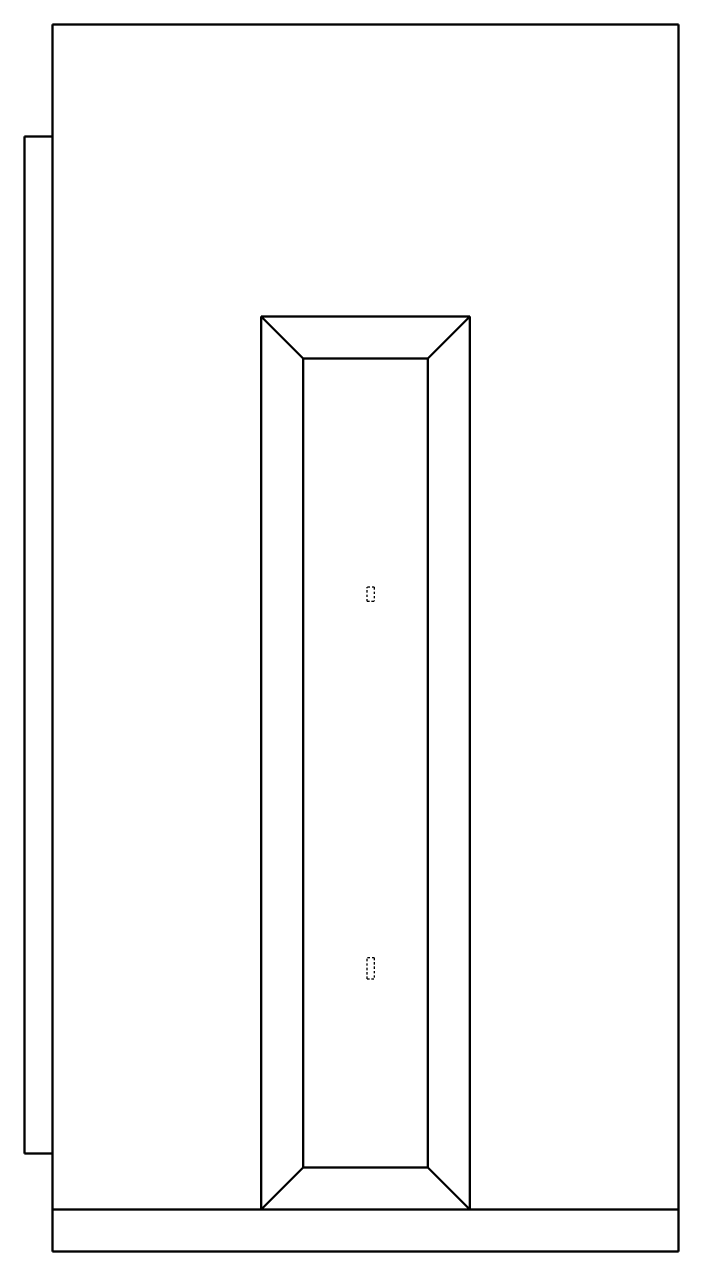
# Model space of a CAD drawing. Header units: millimetres. Extents: x -155 to 142, y 0 to 557.
import ezdxf

# ---------------------------------------------------------------- set-up
doc = ezdxf.new("R2010")
doc.units = ezdxf.units.MM
doc.linetypes.add('Dashed', pattern=[2, 1, -1])
doc.layers.add('AM_0', color=7, linetype='Continuous', lineweight=50)
doc.layers.add('AM_9', color=6, linetype='Dashed', lineweight=25)

# ---------------------------------------------------------------- blocks, each defined once
blk = doc.blocks.new('1_RKF09BVJU9_PART5_0_in_RKF09BVJU9_2')
at = {"layer": 'AM_0'}
for p, q in [((-142.08125, 0), (-142.08125, 19.05)), ((142.08125, 19.05), (142.08125, 0)), ((-142.08125, 0), (142.08125, 0))]:
    blk.add_line(p, q, dxfattribs=at)
blk = doc.blocks.new('2_RKF09BVJU9_PART4_0_in_RKF09BVJU9_2')
at = {"layer": 'AM_0'}
for p, q in [((-154.78125, 44.45), (-154.78125, 506.4125)), ((-142.08125, 506.4125), (-154.78125, 506.4125)), ((-154.78125, 44.45), (-142.08125, 44.45))]:
    blk.add_line(p, q, dxfattribs=at)
blk = doc.blocks.new('3_RKF09BVJU9_PART3_0_in_RKF09BVJU9_2')
at = {"layer": 'AM_9'}
for p, q in [((3.96875, 301.625), (0.79375, 301.625)), ((0.79375, 295.275), (0.79375, 301.625)), ((3.96875, 301.625), (3.96875, 295.275)), ((0.79375, 295.275), (3.96875, 295.275))]:
    blk.add_line(p, q, dxfattribs=at)
blk = doc.blocks.new('4_RKF09BVJU9_PART2_0_in_RKF09BVJU9_2')
at = {"layer": 'AM_9'}
for p, q in [((3.96875, 133.35), (0.79375, 133.35)), ((0.79375, 123.825), (0.79375, 133.35)), ((3.96875, 133.35), (3.96875, 123.825)), ((0.79375, 123.825), (3.96875, 123.825))]:
    blk.add_line(p, q, dxfattribs=at)
blk = doc.blocks.new('5_RKF09BVJU9_PART1_0_in_RKF09BVJU9_2')
at = {"layer": 'AM_0'}
for p, q in [((-142.08, 557.21), (142.08, 557.21)), ((142.08, 19.05), (142.08, 557.21)), ((-142.08, 557.21), (-142.08, 19.05)), ((-47.36, 19.05), (-47.36, 424.66)), ((-47.36, 424.66), (47.36, 424.66)), ((-28.31, 405.61), (-47.36, 424.66)), ((47.36, 424.66), (28.31, 405.61)), ((47.36, 424.66), (47.36, 19.05)), ((-28.31, 405.61), (-28.31, 38.1)), ((28.31, 405.61), (-28.31, 405.61)), ((28.31, 38.1), (28.31, 405.61)), ((-47.36, 19.05), (-28.31, 38.1)), ((-28.31, 38.1), (28.31, 38.1)), ((47.36, 19.05), (28.31, 38.1)), ((142.08, 19.05), (-142.08, 19.05))]:
    blk.add_line(p, q, dxfattribs=at)

msp = doc.modelspace()

# ---------------------------------------------------------------- block references
for name in ['5_RKF09BVJU9_PART1_0_in_RKF09BVJU9_2', '2_RKF09BVJU9_PART4_0_in_RKF09BVJU9_2', '3_RKF09BVJU9_PART3_0_in_RKF09BVJU9_2', '4_RKF09BVJU9_PART2_0_in_RKF09BVJU9_2', '1_RKF09BVJU9_PART5_0_in_RKF09BVJU9_2']:
    msp.add_blockref(name, (0, 0))

doc.saveas('drawing.dxf')
